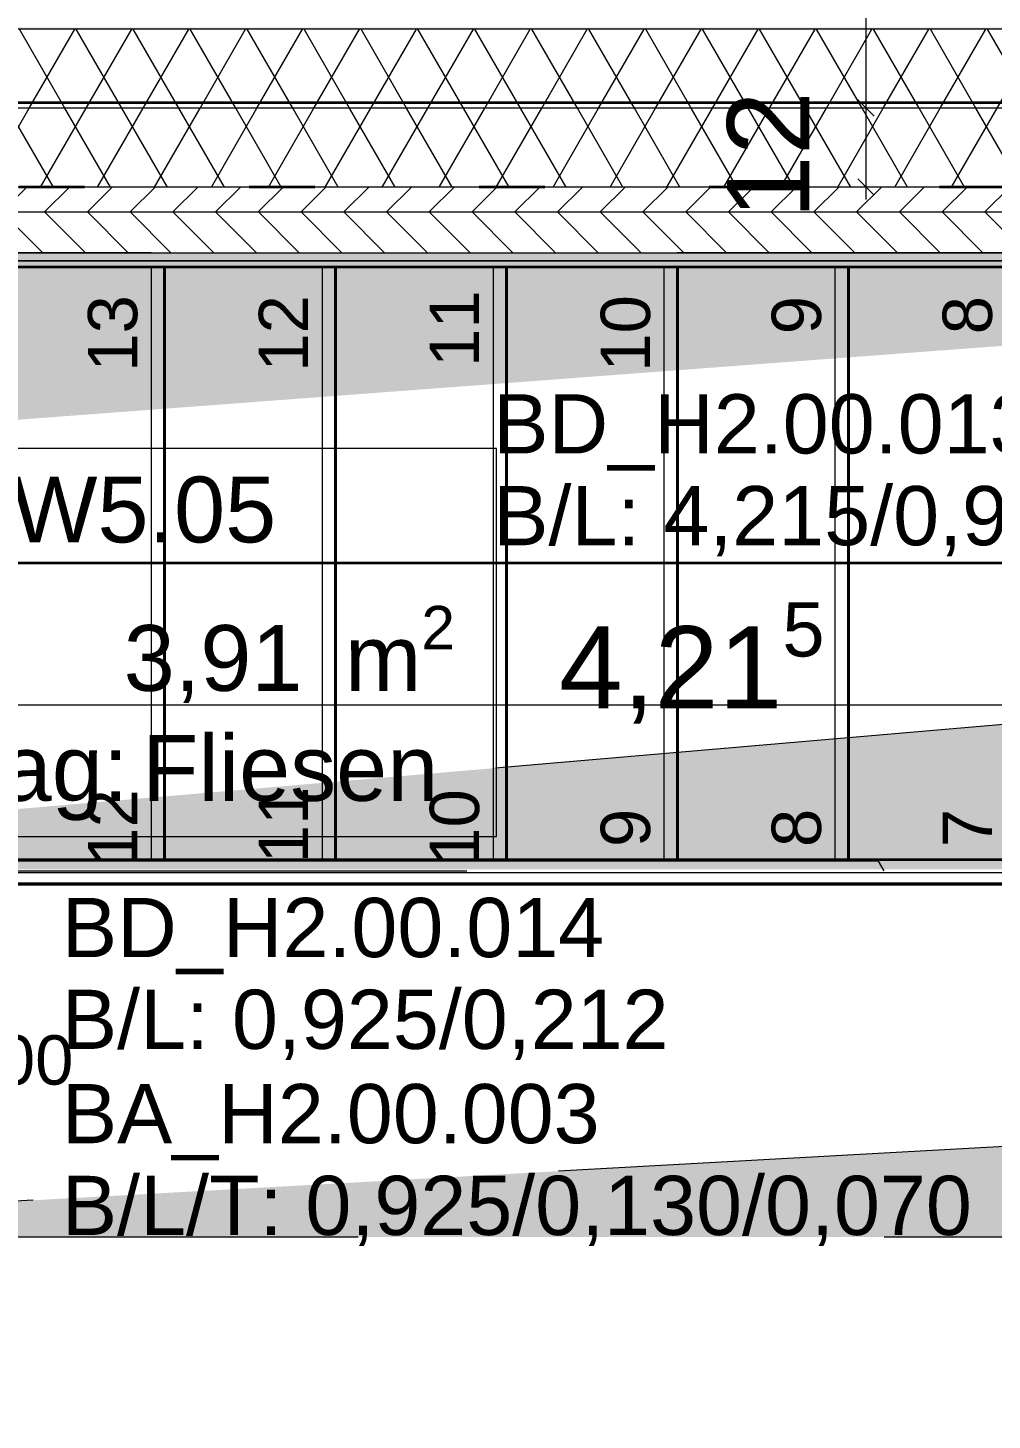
# Model space of a CAD drawing. Extents: x 0 to 42, y 0 to 29.7.
# Drawn here: x 21.036 to 22.503, y 13.761 to 15.877 of the extents above; entities that cross this region are included whole.
import ezdxf
from ezdxf.xclip import XClip

# ---------------------------------------------------------------- set-up
doc = ezdxf.new("R2010")
doc.units = 0
doc.header["$MEASUREMENT"] = 0
doc.header["$XCLIPFRAME"] = 0
for name, pattern in [('Achse', [115, 0, -40, 75, 0]), ('Punktlinie_ eng', [0.0125, 0, -0.0125]), ('Strichlinie_ eng', [0.115, 0.075, -0.04])]:
    doc.linetypes.add(name, pattern=pattern)
for name, color, linetype in [('0_30 - Räume', 7, 'Continuous'), ('0_40 - Durchbrüche', 7, 'Continuous'), ('331 - Tragende Außenwände.Statisch erforderlich', 7, 'Continuous'), ('349 - Innenwände_ sonstiges.Geländer_ Handläufe', 7, 'Continuous'), ('351 - Deckenkonstruktionen.Decken', 7, 'Continuous'), ('351 - Deckenkonstruktionen.Treppen', 7, 'Continuous'), ('352 - Deckenbeläge.Fußbodenaufbauten', 7, 'Continuous'), ('5_00 - WP Ausbau - Bemaßung', 7, 'Continuous')]:
    doc.layers.add(name, color=color, linetype=linetype)
doc.styles.add('ERSTELLTER_STIL_1', font='arial.ttf')
pattern_1 = [(60, (26.131676, 15.72738), (-0.0649519, 0.0375), []), (120, (26.131676, 15.72738), (0.0649519, 0.0375), [])]

# ---------------------------------------------------------------- blocks, each defined once
blk = doc.blocks.new('Zeichnung_1_1', base_point=(26.1317, 15.7274))
at = {"layer": '331 - Tragende Außenwände.Statisch erforderlich', "linetype": 'Continuous', "lineweight": 18, "true_color": 0x0099e6}
blk.add_hatch(color=142, dxfattribs=at).paths.add_polyline_path([(23.2039, 15.8774), (19.7689, 15.8774), (19.7689, 15.8754), (23.2039, 15.8754)])
at = {"layer": '331 - Tragende Außenwände.Statisch erforderlich', "linetype": 'Continuous', "lineweight": 18, "true_color": 0x05000d}
h = blk.add_hatch(dxfattribs=at)
h.set_pattern_fill('Dämmung__weich_0001', color=178, style=0, pattern_type=2)
h.set_pattern_definition(pattern_1)
h.paths.add_polyline_path([(23.2039, 15.8754), (19.7689, 15.8754), (19.7689, 15.7554), (23.2039, 15.7554)])
h = blk.add_hatch(dxfattribs=at)
h.set_pattern_fill('Dämmung__weich_0001', color=178, style=0, pattern_type=2)
h.set_pattern_definition(pattern_1)
h.paths.add_polyline_path([(19.7689, 15.7554), (19.7689, 15.6754), (19.7989, 15.6754), (19.7989, 15.6354), (23.1739, 15.6354), (23.1739, 15.6754), (23.2039, 15.6754), (23.2039, 15.7554)])
h = blk.add_hatch(dxfattribs=at)
h.set_pattern_fill('Holz__Sperrholz_2__0001', color=178, style=0, pattern_type=2)
h.set_pattern_definition([(0, (26.131676, 15.72738), (0, 0.065), []), (45, (26.13168, 15.72738), (-0.13, 0.13), [0.091924, -0.091924]), (45, (26.19668, 15.72738), (-0.13, 0.13), [0.091924, -0.091924]), (45, (26.26168, 15.72738), (-0.13, 0.13), [0.091924, -0.091924]), (45, (26.32668, 15.72738), (-0.13, 0.13), [0.091924, -0.091924]), (315, (26.13168, 15.72738), (0.13, 0.13), [0.091924, -0.091924]), (315, (26.19668, 15.72738), (0.13, 0.13), [0.091924, -0.091924]), (315, (26.26168, 15.72738), (0.13, 0.13), [0.091924, -0.091924]), (315, (26.32668, 15.72738), (0.13, 0.13), [0.091924, -0.091924])])
h.paths.add_polyline_path([(19.7989, 15.6354), (19.7989, 15.5954), (19.7989, 15.5354), (23.1739, 15.5354), (23.1739, 15.5954), (23.1739, 15.6354)])
at = {"layer": '331 - Tragende Außenwände.Statisch erforderlich', "linetype": 'Continuous', "lineweight": 18, "true_color": 0x9f9f9f}
h = blk.add_hatch(dxfattribs=at)
h.set_pattern_fill('Gips_0001', color=253, style=0, pattern_type=2)
h.set_pattern_definition([(45, (26.131676, 15.72738), (-0.01767767, 0.01767767), [0, -0.025])])
h.paths.add_polyline_path([(20.0388, 15.5354), (20.0388, 15.5234), (23.1739, 15.5234), (23.1739, 15.5354)])
at = {"layer": '351 - Deckenkonstruktionen.Decken', "linetype": 'Continuous', "lineweight": 0, "true_color": 0x010003}
for points in [[(19.9541, 14.5984), (23.5239, 14.5984), (23.5239, 15.5354), (23.2418, 14.8804)], [(20.0388, 14.0394), (23.5239, 14.0394), (23.5239, 14.5984), (23.3408, 14.2224)]]:
    blk.add_hatch(color=178, dxfattribs=at).paths.add_polyline_path(points)
at = {"layer": '351 - Deckenkonstruktionen.Decken', "linetype": 'Continuous', "lineweight": 0, "true_color": 0x020006}
blk.add_hatch(color=178, dxfattribs=at).paths.add_polyline_path([(24.2441, 15.5234), (20.0288, 15.5234), (20.0288, 15.3234), (20.0288, 14.5754), (20.3229, 15.2293)])
at = {"layer": '0_30 - Räume', "color": 178, "linetype": 'Continuous', "lineweight": 18, "ltscale": 20, "true_color": 0x05000d}
for p, q in [((21.7491, 15.2377), (20.3065, 15.2377)), ((21.7491, 14.6484), (21.7491, 15.2377)), ((20.3065, 14.6484), (21.7491, 14.6484))]:
    blk.add_line(p, q, dxfattribs=at)
at = {"layer": '0_30 - Räume', "color": 178, "linetype": 'Achse', "lineweight": 18, "ltscale": 20, "true_color": 0x05000d}
blk.add_line((20.9388, 14.5754), (24.2441, 14.5754), dxfattribs=at)
at = {"layer": '331 - Tragende Außenwände.Statisch erforderlich', "color": 178, "linetype": 'Continuous', "lineweight": 18, "ltscale": 20, "true_color": 0x05000d}
for p, q in [((23.2039, 15.8754), (19.7689, 15.8754)), ((23.2039, 15.7554), (19.7689, 15.7554)), ((23.1739, 15.6354), (19.7989, 15.6354)), ((20.0258, 15.5354), (23.1739, 15.5354))]:
    blk.add_line(p, q, dxfattribs=at)
at = {"layer": '331 - Tragende Außenwände.Statisch erforderlich', "color": 178, "linetype": 'Continuous', "lineweight": 18, "ltscale": 20, "true_color": 0x05000d, "flags": 128}
blk.add_lwpolyline([(20.0388, 15.5234), (23.1739, 15.5234)], dxfattribs=at)
at = {"layer": '349 - Innenwände_ sonstiges.Geländer_ Handläufe', "color": 7, "linetype": 'Strichlinie_ eng', "lineweight": 18, "ltscale": 20}
for p, q in [((22.3301, 14.6109), (20.2041, 14.6109)), ((22.3388, 14.5959), (22.3301, 14.6109)), ((20.2041, 14.5959), (22.3388, 14.5959))]:
    blk.add_line(p, q, dxfattribs=at)
at = {"layer": '349 - Innenwände_ sonstiges.Geländer_ Handläufe', "color": 7, "linetype": 'Continuous', "lineweight": 18, "ltscale": 20, "flags": 128}
blk.add_lwpolyline([(24.2441, 14.5779), (24.2441, 14.5929), (20.9388, 14.5929), (20.9388, 14.5779)], close=True, dxfattribs=at)
at = {"layer": '351 - Deckenkonstruktionen.Decken', "color": 8, "linetype": 'Strichlinie_ eng', "lineweight": 18, "ltscale": 20}
for p, q in [((23.2418, 14.8804), (19.9541, 14.5984)), ((23.3408, 14.2224), (20.0388, 14.0394))]:
    blk.add_line(p, q, dxfattribs=at)
at = {"layer": '351 - Deckenkonstruktionen.Decken', "color": 178, "linetype": 'Continuous', "lineweight": 35, "ltscale": 20, "true_color": 0x05000d, "flags": 128}
blk.add_lwpolyline([(18.8187, 15.7634), (18.8187, 8.4285), (26.1597, 8.4285), (26.1597, 15.7634), (24.2441, 15.7634), (20.9388, 15.7634), (20.0288, 15.7634)], close=True, dxfattribs=at)
at = {"layer": '351 - Deckenkonstruktionen.Decken', "color": 178, "linetype": 'Punktlinie_ eng', "lineweight": 35, "ltscale": 20, "true_color": 0x05000d, "flags": 128}
blk.add_lwpolyline([(18.8687, 8.4735), (26.0397, 8.4735), (26.0397, 15.6354), (23.5087, 15.6354), (19.9541, 15.6354), (18.8687, 15.6354)], close=True, dxfattribs=at)
at = {"layer": '351 - Deckenkonstruktionen.Decken', "color": 178, "linetype": 'Strichlinie_ eng', "lineweight": 18, "ltscale": 20, "true_color": 0x05000d, "flags": 128}
for points in [[(23.5239, 15.5354), (19.9541, 15.5354)], [(20.0388, 14.0394), (23.5239, 14.0394)]]:
    blk.add_lwpolyline(points, dxfattribs=at)
at = {"layer": '351 - Deckenkonstruktionen.Decken', "color": 178, "linetype": 'Continuous', "lineweight": 18, "ltscale": 20, "true_color": 0x05000d, "flags": 128}
for points in [[(24.2441, 15.5234), (20.0288, 15.5234)], [(20.954, 14.5754), (24.2441, 14.5754)]]:
    blk.add_lwpolyline(points, dxfattribs=at)
at = {"layer": '351 - Deckenkonstruktionen.Treppen', "color": 178, "linetype": 'Continuous', "lineweight": 18, "ltscale": 20, "true_color": 0x05000d}
for p, q in [((24.3642, 15.5134), (20.039, 15.5134)), ((21.2242, 14.6134), (21.2242, 15.5134)), ((21.4842, 14.6134), (21.4842, 15.5134)), ((21.7442, 14.6134), (21.7442, 15.5134)), ((22.0042, 14.6134), (22.0042, 15.5134)), ((22.2642, 14.6134), (22.2642, 15.5134)), ((20.939, 14.6134), (24.3642, 14.6134))]:
    blk.add_line(p, q, dxfattribs=at)
at = {"layer": '351 - Deckenkonstruktionen.Treppen', "color": 253, "linetype": 'Strichlinie_ eng', "lineweight": 18, "ltscale": 20, "true_color": 0x9f9f9f}
for p, q in [((21.2442, 15.5134), (20.9842, 15.5134)), ((21.5042, 15.5134), (21.2442, 15.5134)), ((21.2442, 15.5134), (21.2442, 14.6134)), ((21.2442, 14.6134), (21.2442, 15.5134)), ((21.7642, 15.5134), (21.5042, 15.5134)), ((21.5042, 15.5134), (21.5042, 14.6134)), ((21.5042, 14.6134), (21.5042, 15.5134)), ((22.0242, 15.5134), (21.7642, 15.5134)), ((21.7642, 15.5134), (21.7642, 14.6134)), ((21.7642, 14.6134), (21.7642, 15.5134)), ((22.2842, 15.5134), (22.0242, 15.5134)), ((22.0242, 15.5134), (22.0242, 14.6134)), ((22.0242, 14.6134), (22.0242, 15.5134)), ((22.5442, 15.5134), (22.2842, 15.5134)), ((22.2842, 15.5134), (22.2842, 14.6134)), ((22.2842, 14.6134), (22.2842, 15.5134)), ((23.151, 15.0634), (20.2042, 15.0634)), ((20.9842, 14.6134), (21.2442, 14.6134)), ((21.2442, 14.6134), (21.5042, 14.6134)), ((21.5042, 14.6134), (21.7642, 14.6134)), ((21.7642, 14.6134), (22.0242, 14.6134)), ((22.0242, 14.6134), (22.2842, 14.6134)), ((22.2842, 14.6134), (22.5442, 14.6134))]:
    blk.add_line(p, q, dxfattribs=at)
at = {"layer": '351 - Deckenkonstruktionen.Treppen', "color": 178, "linetype": 'Continuous', "lineweight": 35, "ltscale": 20, "true_color": 0x05000d}
for p, q in [((21.2442, 15.5134), (20.9842, 15.5134)), ((21.5042, 15.5134), (21.2442, 15.5134)), ((21.2442, 15.5134), (21.2442, 14.6134)), ((21.2442, 14.6134), (21.2442, 15.5134)), ((21.7642, 15.5134), (21.5042, 15.5134)), ((21.5042, 15.5134), (21.5042, 14.6134)), ((21.5042, 14.6134), (21.5042, 15.5134)), ((22.0242, 15.5134), (21.7642, 15.5134)), ((21.7642, 15.5134), (21.7642, 14.6134)), ((21.7642, 14.6134), (21.7642, 15.5134)), ((22.2842, 15.5134), (22.0242, 15.5134)), ((22.0242, 15.5134), (22.0242, 14.6134)), ((22.0242, 14.6134), (22.0242, 15.5134)), ((22.5442, 15.5134), (22.2842, 15.5134)), ((22.2842, 15.5134), (22.2842, 14.6134)), ((22.2842, 14.6134), (22.2842, 15.5134)), ((24.1042, 15.0634), (20.489, 15.0634)), ((20.9842, 14.6134), (21.2442, 14.6134)), ((21.2442, 14.6134), (21.5042, 14.6134)), ((21.5042, 14.6134), (21.7642, 14.6134)), ((21.7642, 14.6134), (22.0242, 14.6134)), ((22.0242, 14.6134), (22.2842, 14.6134)), ((22.2842, 14.6134), (22.5442, 14.6134))]:
    blk.add_line(p, q, dxfattribs=at)
at = {"layer": '352 - Deckenbeläge.Fußbodenaufbauten', "color": 178, "linetype": 'Continuous', "lineweight": 35, "ltscale": 20, "true_color": 0x05000d, "flags": 128}
blk.add_lwpolyline([(20.0332, 14.5), (19.939, 14.5), (19.939, 12.9697), (26.0397, 12.9697), (26.0397, 15.5454), (24.3366, 15.5454), (24.3366, 15.5195), (24.3716, 15.5195), (24.3716, 14.6057), (24.2441, 14.6057), (24.2441, 14.5754), (20.9455, 14.5754), (20.9455, 14.2361), (20.0332, 14.2361)], close=True, dxfattribs=at)
at = {"layer": '5_00 - WP Ausbau - Bemaßung', "color": 178, "linetype": 'Continuous', "lineweight": 18, "ltscale": 20, "true_color": 0x05000d}
for p, q in [((22.3111, 15.7554), (22.3111, 17.4174)), ((22.2986, 15.7679), (22.3236, 15.7429)), ((22.3345, 15.7554), (21.9611, 15.7554)), ((22.3111, 15.6354), (22.3111, 15.7554)), ((22.2986, 15.6479), (22.3236, 15.6229)), ((22.3345, 15.6354), (21.9611, 15.6354)), ((22.3111, 15.6166), (22.3111, 15.6354)), ((20.0288, 14.8485), (24.2441, 14.8485))]:
    blk.add_line(p, q, dxfattribs=at)
at = {"layer": '0_30 - Räume', "color": 178, "linetype": 'Continuous', "lineweight": 18, "true_color": 0x05000d, "char_height": 0.1, "attachment_point": 1, "style": 'ERSTELLTER_STIL_1'}
for s, insert in [('\\A1;{\\pql;\\pt0;\\fArial|b0|i0|c0|p38;R_H2.E0.W5.05}', (20.4047, 15.1952)), ('\\A1;{\\pql;\\pt0,0.05;\\fArial|b0|i0|c0|p38;3,91\\fArial|b0|i0|c0|p38;\\A1{\\H.66x;\\S^  ;}\\fArial|b0|i0|c0|p38; m\\fArial|b0|i0|c0|p38;\\A1{\\H.66x;\\S2^  ;}}', (21.182, 14.9987)), ('\\A1;{\\pqj;\\pt0;\\fArial|b0|i0|c0|p38;Bodenbelag: }', (20.4047, 14.8023)), ('\\A1;{\\pqj;\\pt0;\\fArial|b0|i0|c0|p38;Fliesen}', (21.2102, 14.8023))]:
    blk.add_mtext(s, dxfattribs=dict(at, insert=insert))
at = {"layer": '0_40 - Durchbrüche', "color": 178, "linetype": 'Continuous', "lineweight": 18, "true_color": 0x05000d, "char_height": 0.09, "attachment_point": 1, "line_spacing_factor": 0.930054, "style": 'ERSTELLTER_STIL_1'}
for s, insert in [('\\A1;{\\pql;\\fArial|b0|i0|c0|p38;BD_H2.00.013\\P\\pql;\\fArial|b0|i0|c0|p38;B/L: \\fArial|b0|i0|c0|p38;4,215\\fArial|b0|i0|c0|p38;/\\fArial|b0|i0|c0|p38;0,948}', (21.7442, 15.3204)), ('\\A1;{\\pql;\\fArial|b0|i0|c0|p38;BD_H2.00.014\\P\\pql;\\fArial|b0|i0|c0|p38;B/L: \\fArial|b0|i0|c0|p38;0,925\\fArial|b0|i0|c0|p38;/\\fArial|b0|i0|c0|p38;0,212}', (21.0881, 14.5548)), ('\\A1;{\\pql;\\fArial|b0|i0|c0|p38;BA_H2.00.003\\P\\pql;\\fArial|b0|i0|c0|p38;B/L\\fArial|b0|i0|c0|p38;/T\\fArial|b0|i0|c0|p38;: \\fArial|b0|i0|c0|p38;0,925\\fArial|b0|i0|c0|p38;/\\fArial|b0|i0|c0|p38;0,130\\fArial|b0|i0|c0|p38;/\\fArial|b0|i0|c0|p38;0,070}', (21.0881, 14.2719))]:
    blk.add_mtext(s, dxfattribs=dict(at, insert=insert))
at = {"layer": '351 - Deckenkonstruktionen.Treppen', "color": 178, "linetype": 'Continuous', "lineweight": 18, "true_color": 0x05000d, "char_height": 0.075, "attachment_point": 4, "rotation": 90, "style": 'ERSTELLTER_STIL_1'}
for s, insert in [('\\A1;{\\pql;\\fArial|b0|i0|c0|p38;11}', (21.685, 15.3621)), ('\\A1;{\\pql;\\fArial|b0|i0|c0|p38;13}', (21.1656, 15.3546)), ('\\A1;{\\pql;\\fArial|b0|i0|c0|p38;12}', (21.425, 15.3546)), ('\\A1;{\\pql;\\fArial|b0|i0|c0|p38;10}', (21.9456, 15.3546)), ('\\A1;{\\pql;\\fArial|b0|i0|c0|p38;9}', (22.2056, 15.4115)), ('\\A1;{\\pql;\\fArial|b0|i0|c0|p38;8}', (22.4656, 15.4115)), ('\\A1;{\\pql;\\fArial|b0|i0|c0|p38;12}', (21.165, 14.6036)), ('\\A1;{\\pql;\\fArial|b0|i0|c0|p38;11}', (21.425, 14.6074)), ('\\A1;{\\pql;\\fArial|b0|i0|c0|p38;10}', (21.6856, 14.6036)), ('\\A1;{\\pql;\\fArial|b0|i0|c0|p38;9}', (21.9456, 14.6321)), ('\\A1;{\\pql;\\fArial|b0|i0|c0|p38;8}', (22.2056, 14.6321)), ('\\A1;{\\pql;\\fArial|b0|i0|c0|p38;7}', (22.465, 14.6321))]:
    blk.add_mtext(s, dxfattribs=dict(at, insert=insert))
at = {"layer": '351 - Deckenkonstruktionen.Treppen', "color": 178, "linetype": 'Continuous', "lineweight": 18, "true_color": 0x05000d, "insert": (20.5619, 14.2491), "char_height": 0.075, "attachment_point": 8, "style": 'ERSTELLTER_STIL_1'}
blk.add_mtext('\\A1;{\\pqc;\\pt0,0.05;\\fArial|b0|i0|c0|p38;16 STG x \\fArial|b0|i0|c0|p38;18,75\\fArial|b0|i0|c0|p38;\\A1{\\H.66x;\\S^  ;}\\fArial|b0|i0|c0|p38;\\fArial|b0|i0|c0|p38; x \\fArial|b0|i0|c0|p38;26,00\\fArial|b0|i0|c0|p38;\\A1{\\H.66x;\\S^  ;}\\fArial|b0|i0|c0|p38;\\fArial|b0|i0|c0|p38;\\fArial|b0|i0|c0|p38;\\fArial|b0|i0|c0|p38;\\A1{\\H.66x;\\S^  ;}\\fArial|b0|i0|c0|p38;}', dxfattribs=at)
at = {"layer": '5_00 - WP Ausbau - Bemaßung', "color": 178, "linetype": 'Continuous', "lineweight": 18, "true_color": 0x05000d, "insert": (22.2248, 15.5866), "char_height": 0.125, "width": 0.189715, "attachment_point": 7, "rotation": 90, "style": 'ERSTELLTER_STIL_1'}
blk.add_mtext('\\A1;{\\pql;\\fArial|b0|i0|c0|p38;12}', dxfattribs=at)
at = {"layer": '5_00 - WP Ausbau - Bemaßung', "color": 178, "linetype": 'Continuous', "lineweight": 18, "true_color": 0x05000d, "insert": (21.844, 14.8063), "char_height": 0.125, "attachment_point": 7, "style": 'ERSTELLTER_STIL_1'}
blk.add_mtext('\\A1;{\\pql;\\fArial|b0|i0|c0|p38;4,21\\fArial|b0|i0|c0|p38;\\A1{\\H.66x;\\S5^  ;}}', dxfattribs=at)

msp = doc.modelspace()

# ---------------------------------------------------------------- block references
at = {"color": 178, "linetype": 'Continuous', "lineweight": 25, "ltscale": 20, "true_color": 0x05000d}
ref = msp.add_blockref('Zeichnung_1_1', (26.1317, 15.7274), dxfattribs=at)
XClip(ref).set_block_clipping_path([(4.1980274282, 3.0257570699), (31.7992466844, 24.1343286538)])

doc.saveas('drawing.dxf')
